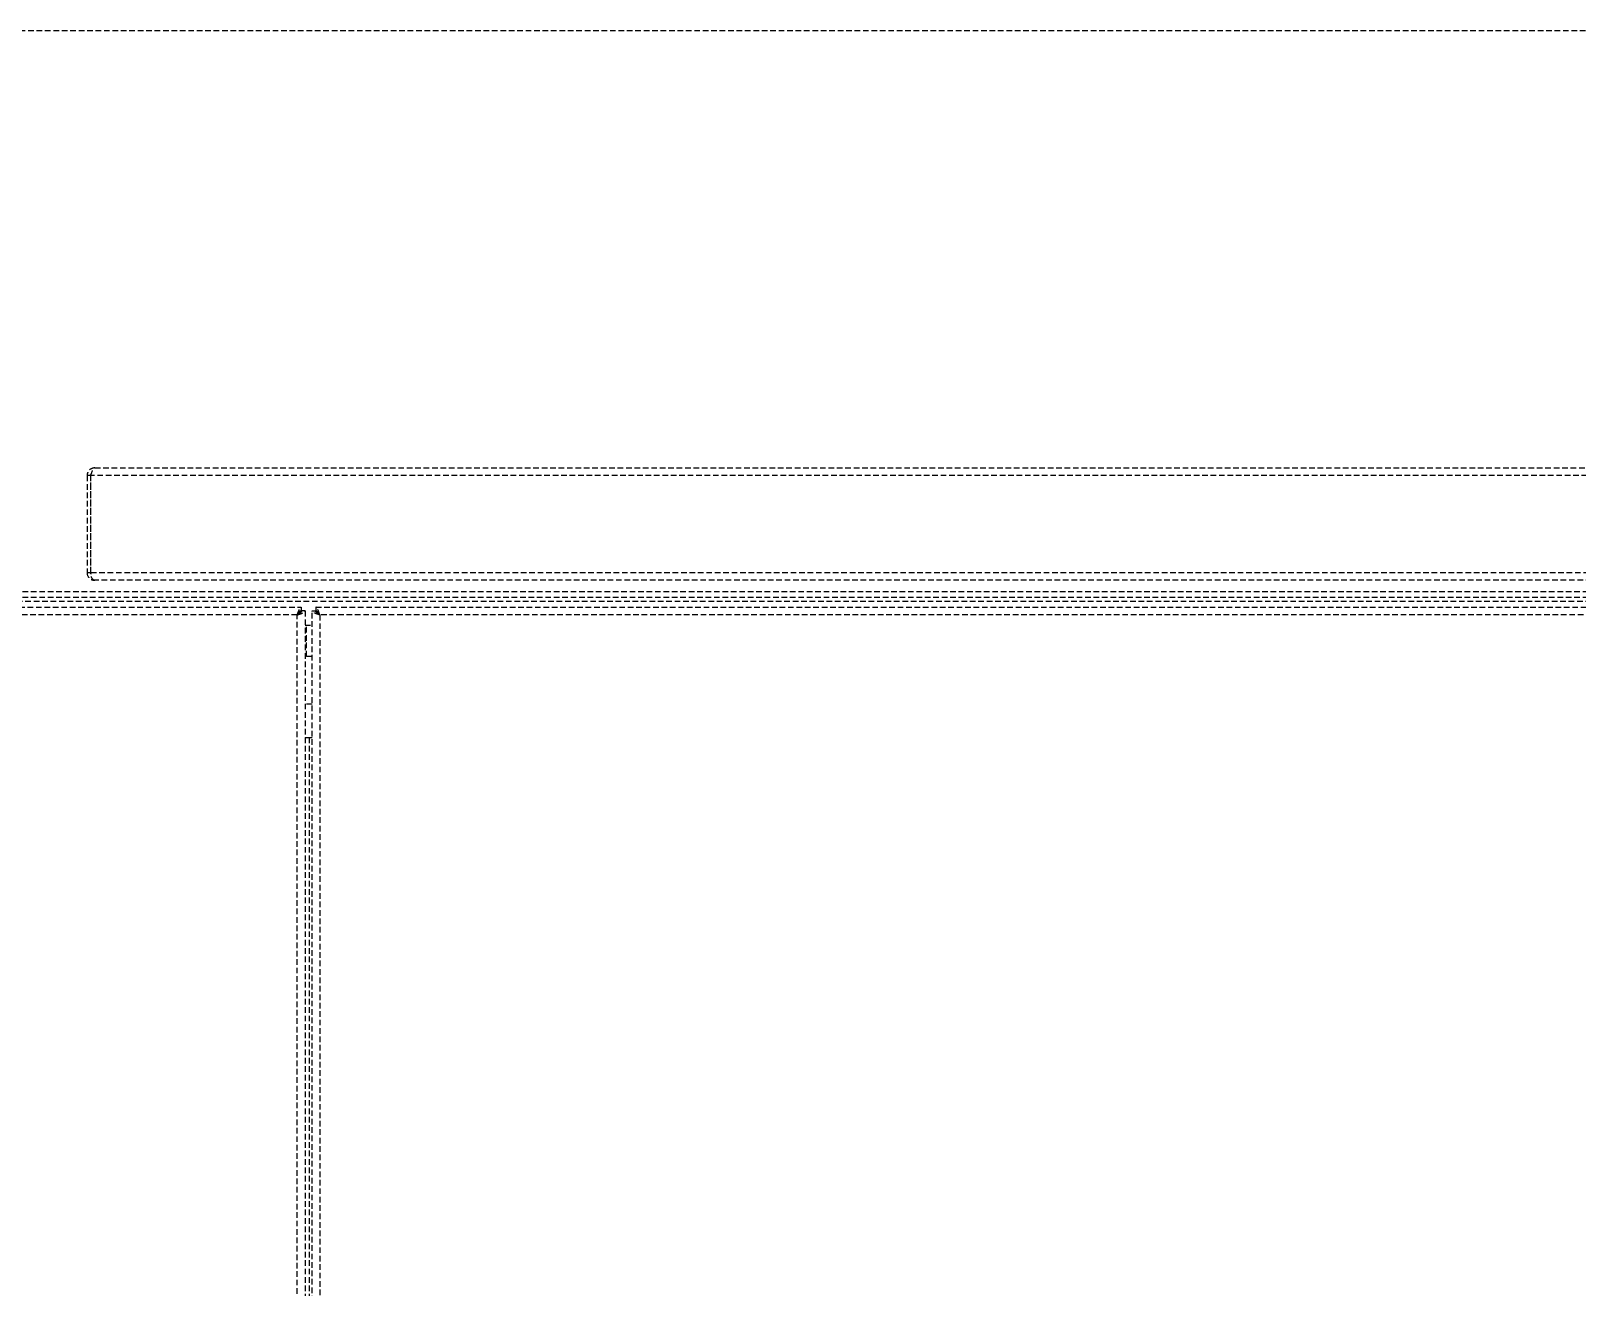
# Model space of a CAD drawing. Extents: x -76427 to 292734, y -42117 to 131250.
# Drawn here: x 7420 to 7970, y 12148 to 12595 of the extents above; entities that cross this region are included whole.
import ezdxf

# ---------------------------------------------------------------- set-up
doc = ezdxf.new("R2010")
doc.units = 0
doc.header["$LTSCALE"] = 10
doc.linetypes.add('XFM7Q10PV-200K$0$18P6-XFM7QB2-PV$0$HIDDEN', pattern=[0.3, 0.2, -0.1])
doc.layers.add('XFM7Q10PV-200K$0$PV-EQ(FUTURE)', color=252, linetype='XFM7Q10PV-200K$0$18P6-XFM7QB2-PV$0$HIDDEN')

# ---------------------------------------------------------------- blocks, each defined once
blk = doc.blocks.new('XFM7Q10PV-200K$0$PV-主機 - Mega-V57-CUB_L40')
for p, q in [((919.98, 1431.18), (919.98, 598.82)), ((917.23, 600.25), (917.23, 1429.75)), ((921.98, -1369), (921.98, 1399)), ((923.48, -1365), (923.48, 1395)), ((925.48, -1365), (925.48, 1395)), ((929.53, 672.3), (929.53, 672.23)), ((929.53, 672.3), (929.53, 672.3)), ((929.53, -307.13), (929.53, 672.23)), ((932.28, 675.05), (932.28, 673.8)), ((966.78, 675.05), (932.28, 675.05)), ((966.78, 673.8), (932.28, 673.8)), ((932.28, 673.73), (932.28, -308.63)), ((932.28, 673.73), (966.78, 673.73)), ((966.78, 673.8), (966.78, 675.05)), ((966.78, -308.63), (966.78, 673.73)), ((969.53, 672.3), (969.53, -307.2)), ((-917.27, 600.25), (917.23, 600.25)), ((918.65, 597.5), (-918.7, 597.5)), ((873.65, 596), (-873.7, 596)), ((459.98, 595), (918.65, 595)), ((873.65, 597.5), (873.65, 596)), ((873.65, 596), (873.65, 595)), ((885.48, 595), (885.48, 597.5)), ((902.43, 595), (902.43, 597.5)), ((902.43, 597), (907.95, 597)), ((908, 597), (913.53, 597)), ((913.53, 597.5), (913.53, 595)), ((918.65, 597.5), (918.65, 598.75)), ((918.65, 595), (918.65, 593.75)), ((919.98, 598.82), (918.73, 598.82)), ((917.23, 592.25), (459.98, 592.25)), ((917.23, -472.25), (917.23, 592.25)), ((919.98, 593.68), (918.73, 593.68)), ((919.98, 593.68), (919.98, -473.68))]:
    blk.add_line(p, q)
blk.add_circle((907.98, 597), 0.025)
blk.add_arc((932.28, 672.3), 1.5, 90, 111.0026)
for points, knots in [([(932.28, 675.05), (931.33, 675.05), (930.4, 674.52), (929.92, 673.71), (929.66, 673.29), (929.53, 672.79), (929.53, 672.3)], [0, 0, 0, 0, 1.030866, 1.030866, 1.030866, 1.570796, 1.570796, 1.570796, 1.570796]), ([(929.53, 672.23), (929.53, 672.74), (930.05, 673.25), (930.86, 673.52), (931.29, 673.65), (931.78, 673.73), (932.28, 673.73)], [-1.570796, -1.570796, -1.570796, -1.570796, -0.539931, -0.539931, -0.539931, 0, 0, 0, 0]), ([(969.53, 672.3), (969.53, 673.3), (968.94, 674.27), (968.05, 674.73), (967.66, 674.94), (967.22, 675.05), (966.78, 675.05)], [0, 0, 0, 0, 1.087346, 1.087346, 1.087346, 1.570796, 1.570796, 1.570796, 1.570796]), ([(967.82, 673.37), (967.65, 673.53), (967.45, 673.66), (967.23, 673.73), (967.08, 673.78), (966.93, 673.8), (966.78, 673.8)], [0.7978126, 0.7978126, 0.7978126, 0.7978126, 1.2652557, 1.2652557, 1.2652557, 1.5707963, 1.5707963, 1.5707963, 1.5707963]), ([(966.78, 673.73), (967.77, 673.4), (968.75, 673.07), (969.21, 672.74), (969.42, 672.59), (969.53, 672.45), (969.53, 672.3)], [0, 0, 0, 0, 1.087346, 1.087346, 1.087346, 1.570796, 1.570796, 1.570796, 1.570796]), ([(918.65, 598.75), (918.27, 598.75), (917.89, 599.2), (917.5, 599.8), (917.41, 599.94), (917.32, 600.1), (917.23, 600.25)], [0, 0, 0, 0, 1.265256, 1.265256, 1.265256, 1.570796, 1.570796, 1.570796, 1.570796]), ([(917.23, 600.25), (917.56, 599.25), (917.88, 598.28), (918.21, 597.82), (918.36, 597.61), (918.51, 597.5), (918.65, 597.5)], [0, 0, 0, 0, 1.087346, 1.087346, 1.087346, 1.570796, 1.570796, 1.570796, 1.570796]), ([(917.23, 600.25), (917.86, 599.87), (918.47, 599.48), (918.66, 599.1), (918.7, 599.01), (918.73, 598.91), (918.73, 598.82)], [0, 0, 0, 0, 1.265256, 1.265256, 1.265256, 1.570796, 1.570796, 1.570796, 1.570796]), ([(917.23, 600.25), (918.22, 599.92), (919.2, 599.59), (919.66, 599.26), (919.87, 599.11), (919.98, 598.97), (919.98, 598.82)], [0, 0, 0, 0, 1.087346, 1.087346, 1.087346, 1.570796, 1.570796, 1.570796, 1.570796]), ([(917.23, 592.25), (917.56, 593.25), (917.88, 594.22), (918.21, 594.68), (918.36, 594.89), (918.51, 595), (918.65, 595)], [0, 0, 0, 0, 1.087346, 1.087346, 1.087346, 1.570796, 1.570796, 1.570796, 1.570796]), ([(917.23, 592.25), (917.61, 592.88), (917.99, 593.49), (918.38, 593.68), (918.47, 593.73), (918.56, 593.75), (918.65, 593.75)], [0, 0, 0, 0, 1.265256, 1.265256, 1.265256, 1.570796, 1.570796, 1.570796, 1.570796]), ([(918.73, 593.68), (918.73, 593.3), (918.28, 592.91), (917.68, 592.53), (917.53, 592.44), (917.38, 592.34), (917.23, 592.25)], [0, 0, 0, 0, 1.265256, 1.265256, 1.265256, 1.570796, 1.570796, 1.570796, 1.570796]), ([(917.23, 592.25), (918.22, 592.58), (919.2, 592.91), (919.66, 593.24), (919.87, 593.39), (919.98, 593.53), (919.98, 593.68)], [0, 0, 0, 0, 1.087346, 1.087346, 1.087346, 1.570796, 1.570796, 1.570796, 1.570796])]:
    blk.add_open_spline(points, degree=3, knots=knots)
blk = doc.blocks.new('XFM7Q10PV-200K')
at = {"layer": 'XFM7Q10PV-200K$0$PV-EQ(FUTURE)'}
blk.add_lwpolyline([(6475, 10345), (9725, 10345), (9725, 12595), (6475, 12595)], close=True, dxfattribs=at)
at = {"layer": 'XFM7Q10PV-200K$0$PV-EQ(FUTURE)', "rotation": 90}
blk.add_blockref('XFM7Q10PV-200K$0$PV-主機 - Mega-V57-CUB_L40', (8115, 11470.02), dxfattribs=at)

msp = doc.modelspace()

# ---------------------------------------------------------------- block references
msp.add_blockref('XFM7Q10PV-200K', (0, 0))

doc.saveas('drawing.dxf')
